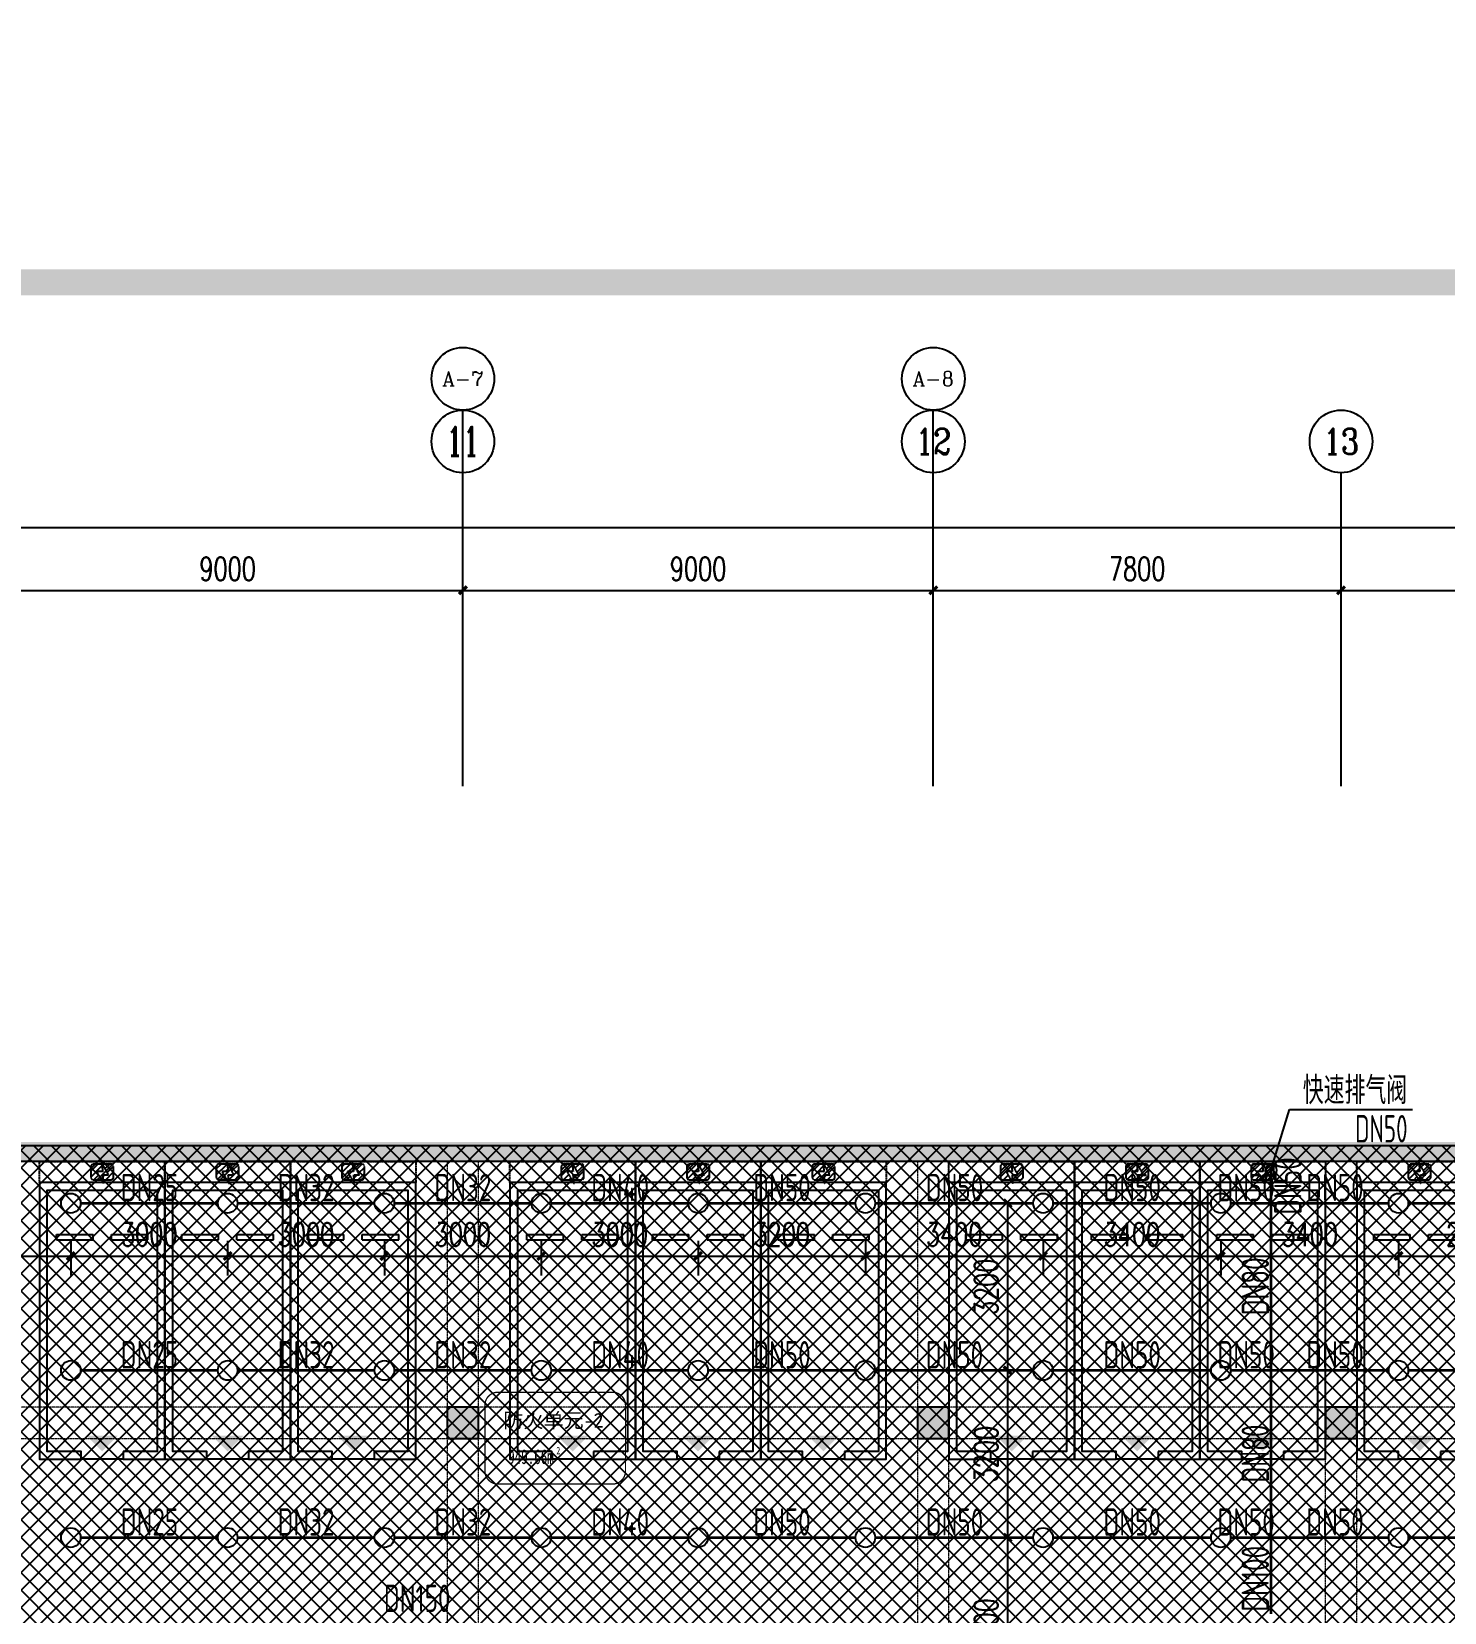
# Model space of a CAD drawing. Extents: x 6824721 to 16538177, y 2478193 to 6665639.
# Drawn here: x 8767614 to 8794641, y 2940521 to 2970777 of the extents above; entities that cross this region are included whole.
import ezdxf
from ezdxf.enums import TextEntityAlignment as Align

# ---------------------------------------------------------------- set-up
doc = ezdxf.new("R2010")
doc.units = 0
doc.header["$LTSCALE"] = 10
doc.linetypes.add('DASH', pattern=[0.35, 0.25, -0.1])
for name, color, linetype in [('0-wo', 8, 'Continuous'), ('0-绿', 3, 'Continuous'), ('0-蓝', 5, 'Continuous'), ('00-停车位', 67, 'Continuous'), ('A-PUB_HATCH', 8, 'Continuous'), ('AXIS', 3, 'Continuous'), ('AXIS_TEXT', 7, 'Continuous'), ('car', 252, 'Continuous'), ('PUB_HATCH', 8, 'Continuous'), ('S-梁-虚线', 4, 'DASH'), ('W-EQUIP_喷头', 7, 'Continuous'), ('W-PIPE-喷淋中', 6, 'Continuous'), ('W-TEXT_喷淋', 7, 'Continuous'), ('W-TWT_DIM', 3, 'Continuous'), ('W-TWT_LEAD', 3, 'Continuous'), ('W-VALVE_喷淋', 7, 'Continuous'), ('WALL', 9, 'Continuous')]:
    doc.layers.add(name, color=color, linetype=linetype)
doc.layers.add('钢梁', color=141, linetype='Continuous', lineweight=18)
doc.styles.add('8B2_02', font='tssdeng.shx', dxfattribs={"width": 0.7, "bigfont": 'TSSDCHN.shx'})
doc.styles.add('_TCH_AXIS', font='COMPLEX', dxfattribs={"bigfont": 'GBCBIG'})
doc.styles.add('_TCH_DIM_T3', font='SIMPLEX', dxfattribs={"width": 0.705882, "bigfont": 'GBCBIG'})
doc.styles.add('_TWT_SERIAL', font='TSSDENG', dxfattribs={"width": 0.8, "height": 3.5, "bigfont": 'TSSDCHN'})
doc.styles.add('COMPLEX', font='COMPLEX')
doc.styles.add('STANDARD_T3', font='TSSDENG.shx', dxfattribs={"width": 0.56, "bigfont": 'TSSDCHN.shx'})
doc.styles.add('黑体', font='simhei.ttf', dxfattribs={"width": 0.65})
doc.dimstyles.new('_TCH_ARCH&&150', dxfattribs={"dimtxt": 525, "dimasz": 150, "dimexe": 375, "dimexo": 450, "dimgap": 150, "dimtad": 1, "dimdec": 0, "dimzin": 0, "dimdsep": 46, "dimtxsty": 'STANDARD_T3', "dimblk": 'ARCHTICK', "dimcen": 0.09, "dimclrt": 7, "dimazin": 2, "dimtfac": 1, "dimtdec": 0, "dimtix": 1, "dimtmove": 2, "dimatfit": 3, "dimfxl": 0, "dimtolj": 1, "dimtzin": 0, "dimarcsym": 0})
doc.dimstyles.new('_TWT_ARCH&&150', dxfattribs={"dimtxt": 446.25, "dimasz": 150, "dimexe": 375, "dimexo": 450, "dimgap": 189.375, "dimtad": 1, "dimdec": 0, "dimzin": 0, "dimdsep": 46, "dimtxsty": '_TCH_DIM_T3', "dimblk": 'ARCHTICK', "dimcen": 0.09, "dimclrt": 7, "dimazin": 2, "dimtfac": 1, "dimtdec": 0, "dimtix": 1, "dimtmove": 2, "dimatfit": 3, "dimfxl": 0, "dimtolj": 1, "dimtzin": 0, "dimarcsym": 0})

# ---------------------------------------------------------------- blocks, each defined once
blk = doc.blocks.new('车位2400x5300')
at = {"layer": '00-停车位', "color": 251}
for p, q in [((-875, -1000), (-175, -1000)), ((-875, -1100), (-875, -1000)), ((-875, -1100), (-175, -1100)), ((-175, -1100), (-175, -1000)), ((175, -1000), (875, -1000)), ((175, -1100), (175, -1000)), ((175, -1100), (875, -1100)), ((875, -1100), (875, -1000)), ((400, -5300), (-400, -5300))]:
    blk.add_line(p, q, dxfattribs=at)
blk.add_lwpolyline([(400, -5150), (400, -5300), (1200, -5300), (1200, 0), (-1200, 0), (-1200, -5300), (-400, -5300), (-400, -5150), (-1050, -5150), (-1050, -150), (1050, -150), (1050, -5150), (400, -5150)], dxfattribs=at)
blk.add_lwpolyline([(0, -5150, 0, 600, 0), (0, -4850, 600, 600, 0)], format="xyseb", dxfattribs=at)
blk = doc.blocks.new('A$C2EF10B80')
at = {"layer": 'A-PUB_HATCH'}
h = blk.add_hatch(dxfattribs=at)
h.set_pattern_fill('ANSI31', color=256, scale=50, angle=-16.4434)
h.set_pattern_definition([(45, (6188.46, 7099.97), (-56.1266, 56.1266), [])])
h.paths.add_polyline_path([(-983, -100, 0.414214), (-1033, -50), (-1184, -50), (-1091, -207), (-1210, -207), (-1204, -250), (-983, -250)])
h.paths.add_polyline_path([(-983, -250), (-1204, -250), (-1190, -350), (-1033, -350, 0.414213), (-983, -300)])
h.paths.add_polyline_path([(-1262, -250), (-1417, -250), (-1417, -300, 0.414215), (-1367, -350), (-1207, -350)])
h.paths.add_polyline_path([(-1221, -50), (-1367, -50, 0.414214), (-1417, -100), (-1417, -250), (-1262, -250), (-1320, -146), (-1212, -146)])
at = {"layer": 'car', "linetype": 'DASH', "ltscale": 0.5}
blk.add_line((-1367, -350), (-1033, -350), dxfattribs=at)
at = {"layer": 'car', "linetype": 'DASH'}
blk.add_lwpolyline([(-2400, 0), (0, 0), (0, -400), (-2400, -400)], close=True, dxfattribs=at)
at = {"layer": 'car', "linetype": 'DASH', "ltscale": 0.5}
blk.add_lwpolyline([(-1320, -146), (-1185, -390), (-1210, -207), (-1091, -207), (-1227, 23), (-1212, -146)], close=True, dxfattribs=at)
for points in [[(-1367, -50, 0.414214), (-1417, -100), (-1417, -300)], [(-1033, -350, 0.414214), (-983, -300), (-983, -100, 0.414214), (-1033, -50), (-1367, -50)]]:
    blk.add_lwpolyline(points, format="xyb", dxfattribs=at)
at = {"layer": 'car', "linetype": 'DASH'}
blk.add_arc((-1367, -300), 50, 180, 270, dxfattribs=at)
blk = doc.blocks.new('_FZH')
blk.add_lwpolyline([(-0.5, -0.5), (0.5, -0.5), (0.5, 0.5), (-0.5, 0.5)], close=True)
at = {"layer": 'PUB_HATCH'}
blk.add_solid([(-0.5, -0.5), (0.5, -0.5), (-0.5, 0.5), (0.5, 0.5)], dxfattribs=at)
blk = doc.blocks.new('23r hfgnh')
at = {"layer": '0-蓝', "color": 6, "linetype": 'DASH', "ltscale": 3, "const_width": 25}
blk.add_lwpolyline([(-20076, 840094), (-17886, 840094, 0.414214), (-17636, 840344), (-17636, 841603, 0.414214), (-17886, 841853), (-20076, 841853, 0.414214), (-20326, 841603), (-20326, 840344, 0.414214)], format="xyb", close=True, dxfattribs=at)
at = {"layer": '0-绿', "color": 6, "linetype": 'DASH', "style": '黑体'}
blk.add_text('防火单元-2', height=281.6, dxfattribs=at).set_placement((-19974, 841174))
at = {"layer": '0-绿', "color": 6, "linetype": 'DASH', "style": '黑体', "width": 0.65}
for s, height, p in [('949.66m', 281.6, (-19880, 840478)), ('2', 141, (-18959, 840665))]:
    blk.add_text(s, height=height, dxfattribs=at).set_placement(p)
blk = doc.blocks.new('_AXISO')
blk.add_circle((0, 0), 0.5)
at = {"layer": 'AXIS_TEXT', "style": 'COMPLEX', "width": 1.041667}
blk.add_attdef('A', text='', height=0.56, dxfattribs=at).set_placement((-0.25, -0.28), (0.25, -0.28), align=Align.FIT)
blk = doc.blocks.new('_ArchTick')
at = {"color": 0, "linetype": 'ByBlock', "const_width": 0.4}
blk.add_lwpolyline([(-0.5, -0.5), (0.5, 0.5)], dxfattribs=at)
blk = doc.blocks.new('*D316')
at = {"layer": 'AXIS', "color": 0, "lineweight": -2, "transparency": 16777216}
for p, q in [((-31609, 856556), (-31609, 860231)), ((-22609, 856556), (-22609, 860231)), ((-31609, 859856), (-22609, 859856))]:
    blk.add_line(p, q, dxfattribs=at)
at = {"layer": 'Defpoints', "color": 0, "transparency": 16777216}
for p in [(-22609, 859856), (-31609, 856106), (-22609, 856106)]:
    blk.add_point(p, dxfattribs=at)
at = {"layer": 'AXIS', "color": 0, "lineweight": -2, "transparency": 16777216, "xscale": 150, "yscale": 150, "zscale": 150, "rotation": 180}
blk.add_blockref('_ArchTick', (-31609, 859856), dxfattribs=at)
at = {"layer": 'AXIS', "color": 0, "lineweight": -2, "transparency": 16777216, "xscale": 150, "yscale": 150, "zscale": 150}
blk.add_blockref('_ArchTick', (-22609, 859856), dxfattribs=at)
at = {"layer": 'AXIS', "color": 7, "transparency": 16777216, "insert": (-27109, 860268), "char_height": 446.2, "attachment_point": 5, "style": '_TCH_DIM_T3'}
blk.add_mtext('\\A1;9000', dxfattribs=at)
blk = doc.blocks.new('*D317')
at = {"layer": 'AXIS', "color": 0, "lineweight": -2, "transparency": 16777216}
for p, q in [((-22609, 856556), (-22609, 860231)), ((-13609, 856556), (-13609, 860231)), ((-22609, 859856), (-13609, 859856))]:
    blk.add_line(p, q, dxfattribs=at)
at = {"layer": 'Defpoints', "color": 0, "transparency": 16777216}
for p in [(-13609, 859856), (-22609, 856106), (-13609, 856106)]:
    blk.add_point(p, dxfattribs=at)
at = {"layer": 'AXIS', "color": 0, "lineweight": -2, "transparency": 16777216, "xscale": 150, "yscale": 150, "zscale": 150, "rotation": 180}
blk.add_blockref('_ArchTick', (-22609, 859856), dxfattribs=at)
at = {"layer": 'AXIS', "color": 0, "lineweight": -2, "transparency": 16777216, "xscale": 150, "yscale": 150, "zscale": 150}
blk.add_blockref('_ArchTick', (-13609, 859856), dxfattribs=at)
at = {"layer": 'AXIS', "color": 7, "transparency": 16777216, "insert": (-18109, 860268), "char_height": 446.2, "attachment_point": 5, "style": '_TCH_DIM_T3'}
blk.add_mtext('\\A1;9000', dxfattribs=at)
blk = doc.blocks.new('*D318')
at = {"layer": 'AXIS', "color": 0, "lineweight": -2, "transparency": 16777216}
for p, q in [((-13609, 856556), (-13609, 860231)), ((-5809, 856556), (-5809, 860231)), ((-13609, 859856), (-5809, 859856))]:
    blk.add_line(p, q, dxfattribs=at)
at = {"layer": 'Defpoints', "color": 0, "transparency": 16777216}
for p in [(-5809, 859856), (-13609, 856106), (-5809, 856106)]:
    blk.add_point(p, dxfattribs=at)
at = {"layer": 'AXIS', "color": 0, "lineweight": -2, "transparency": 16777216, "xscale": 150, "yscale": 150, "zscale": 150, "rotation": 180}
blk.add_blockref('_ArchTick', (-13609, 859856), dxfattribs=at)
at = {"layer": 'AXIS', "color": 0, "lineweight": -2, "transparency": 16777216, "xscale": 150, "yscale": 150, "zscale": 150}
blk.add_blockref('_ArchTick', (-5809, 859856), dxfattribs=at)
at = {"layer": 'AXIS', "color": 7, "transparency": 16777216, "insert": (-9709, 860268), "char_height": 446.2, "attachment_point": 5, "style": '_TCH_DIM_T3'}
blk.add_mtext('\\A1;7800', dxfattribs=at)
blk = doc.blocks.new('*D319')
at = {"layer": 'AXIS', "color": 0, "lineweight": -2, "transparency": 16777216}
for p, q in [((-5809, 856556), (-5809, 860231)), ((1991, 856556), (1991, 860231)), ((-5809, 859856), (1991, 859856))]:
    blk.add_line(p, q, dxfattribs=at)
at = {"layer": 'Defpoints', "color": 0, "transparency": 16777216}
for p in [(1991, 859856), (-5809, 856106), (1991, 856106)]:
    blk.add_point(p, dxfattribs=at)
at = {"layer": 'AXIS', "color": 0, "lineweight": -2, "transparency": 16777216, "xscale": 150, "yscale": 150, "zscale": 150, "rotation": 180}
blk.add_blockref('_ArchTick', (-5809, 859856), dxfattribs=at)
at = {"layer": 'AXIS', "color": 0, "lineweight": -2, "transparency": 16777216, "xscale": 150, "yscale": 150, "zscale": 150}
blk.add_blockref('_ArchTick', (1991, 859856), dxfattribs=at)
at = {"layer": 'AXIS', "color": 7, "transparency": 16777216, "insert": (-1909, 860268), "char_height": 446.2, "attachment_point": 5, "style": '_TCH_DIM_T3'}
blk.add_mtext('\\A1;7800', dxfattribs=at)
blk = doc.blocks.new('*D263')
at = {"layer": 'AXIS', "color": 0, "lineweight": -2, "transparency": 16777216}
for p, q in [((-95159, 856556), (-95159, 861431)), ((106241, 856556), (106241, 861431)), ((-95159, 861056), (106241, 861056))]:
    blk.add_line(p, q, dxfattribs=at)
at = {"layer": 'Defpoints', "color": 0, "transparency": 16777216}
for p in [(106241, 861056), (-95159, 856106), (106241, 856106)]:
    blk.add_point(p, dxfattribs=at)
at = {"layer": 'AXIS', "color": 0, "lineweight": -2, "transparency": 16777216, "xscale": 150, "yscale": 150, "zscale": 150, "rotation": 180}
blk.add_blockref('_ArchTick', (-95159, 861056), dxfattribs=at)
at = {"layer": 'AXIS', "color": 0, "lineweight": -2, "transparency": 16777216, "xscale": 150, "yscale": 150, "zscale": 150}
blk.add_blockref('_ArchTick', (106241, 861056), dxfattribs=at)
at = {"layer": 'AXIS', "color": 7, "transparency": 16777216, "insert": (5541, 861468), "char_height": 446.2, "attachment_point": 5, "style": '_TCH_DIM_T3'}
blk.add_mtext('\\A1;201400', dxfattribs=at)
blk = doc.blocks.new('jkytk')
at = {"layer": 'WALL', "color": 1, "const_width": 200}
blk.add_lwpolyline([(8419589, 2998048), (8419589, 2958073), (8519064, 2958073)], dxfattribs=at)
blk = doc.blocks.new('LIANGMOBAN')
at = {"layer": 'S-梁-虚线', "color": 8, "lineweight": 18}
for p, q in [((1906091, 235178), (1906091, 230478)), ((1906691, 230478), (1906691, 235178)), ((1915091, 235178), (1915091, 230478)), ((1915691, 230478), (1915691, 235178)), ((1922891, 235178), (1922891, 230478)), ((1923491, 230478), (1923491, 235178)), ((1906091, 230478), (1897691, 230478)), ((1915091, 230478), (1906691, 230478)), ((1922891, 230478), (1915691, 230478)), ((1930691, 230478), (1923491, 230478)), ((1897691, 229878), (1906091, 229878)), ((1906091, 229878), (1906091, 223253)), ((1906691, 229878), (1915091, 229878)), ((1906691, 223253), (1906691, 229878)), ((1915091, 229878), (1915091, 223253)), ((1915691, 229878), (1922891, 229878)), ((1915691, 223253), (1915691, 229878)), ((1922891, 229878), (1922891, 223028)), ((1923491, 229878), (1930691, 229878)), ((1923491, 223028), (1923491, 229878))]:
    blk.add_line(p, q, dxfattribs=at)
blk = doc.blocks.new('*D616')
at = {"layer": 'Defpoints', "color": 0, "transparency": 16777216}
for p in [(8765064, 2948084), (8768364, 2948084), (8768364, 2947342)]:
    blk.add_point(p, dxfattribs=at)
at = {"layer": 'W-TWT_DIM', "color": 0, "lineweight": -2, "transparency": 16777216}
for p, q in [((8765064, 2947634), (8765064, 2946967)), ((8768364, 2947634), (8768364, 2946967)), ((8765064, 2947342), (8768364, 2947342))]:
    blk.add_line(p, q, dxfattribs=at)
at = {"layer": 'W-TWT_DIM', "color": 0, "lineweight": -2, "transparency": 16777216, "xscale": 150, "yscale": 150, "zscale": 150, "rotation": 180}
blk.add_blockref('_ArchTick', (8765064, 2947342), dxfattribs=at)
at = {"layer": 'W-TWT_DIM', "color": 0, "lineweight": -2, "transparency": 16777216, "xscale": 150, "yscale": 150, "zscale": 150}
blk.add_blockref('_ArchTick', (8768364, 2947342), dxfattribs=at)
at = {"layer": 'W-TWT_DIM', "color": 7, "transparency": 16777216, "insert": (8766714, 2947755), "char_height": 446.2, "attachment_point": 5, "style": '_TCH_DIM_T3'}
blk.add_mtext('\\A1;3300', dxfattribs=at)
blk = doc.blocks.new('*D617')
at = {"layer": 'Defpoints', "color": 0, "transparency": 16777216}
for p in [(8768364, 2948084), (8771364, 2948084), (8771364, 2947342)]:
    blk.add_point(p, dxfattribs=at)
at = {"layer": 'W-TWT_DIM', "color": 0, "lineweight": -2, "transparency": 16777216}
for p, q in [((8768364, 2947634), (8768364, 2946967)), ((8771364, 2947634), (8771364, 2946967)), ((8768364, 2947342), (8771364, 2947342))]:
    blk.add_line(p, q, dxfattribs=at)
at = {"layer": 'W-TWT_DIM', "color": 0, "lineweight": -2, "transparency": 16777216, "xscale": 150, "yscale": 150, "zscale": 150, "rotation": 180}
blk.add_blockref('_ArchTick', (8768364, 2947342), dxfattribs=at)
at = {"layer": 'W-TWT_DIM', "color": 0, "lineweight": -2, "transparency": 16777216, "xscale": 150, "yscale": 150, "zscale": 150}
blk.add_blockref('_ArchTick', (8771364, 2947342), dxfattribs=at)
at = {"layer": 'W-TWT_DIM', "color": 7, "transparency": 16777216, "insert": (8769864, 2947755), "char_height": 446.2, "attachment_point": 5, "style": '_TCH_DIM_T3'}
blk.add_mtext('\\A1;3000', dxfattribs=at)
blk = doc.blocks.new('*D618')
at = {"layer": 'Defpoints', "color": 0, "transparency": 16777216}
for p in [(8771364, 2948084), (8774364, 2948084), (8774364, 2947342)]:
    blk.add_point(p, dxfattribs=at)
at = {"layer": 'W-TWT_DIM', "color": 0, "lineweight": -2, "transparency": 16777216}
for p, q in [((8771364, 2947634), (8771364, 2946967)), ((8774364, 2947634), (8774364, 2946967)), ((8771364, 2947342), (8774364, 2947342))]:
    blk.add_line(p, q, dxfattribs=at)
at = {"layer": 'W-TWT_DIM', "color": 0, "lineweight": -2, "transparency": 16777216, "xscale": 150, "yscale": 150, "zscale": 150, "rotation": 180}
blk.add_blockref('_ArchTick', (8771364, 2947342), dxfattribs=at)
at = {"layer": 'W-TWT_DIM', "color": 0, "lineweight": -2, "transparency": 16777216, "xscale": 150, "yscale": 150, "zscale": 150}
blk.add_blockref('_ArchTick', (8774364, 2947342), dxfattribs=at)
at = {"layer": 'W-TWT_DIM', "color": 7, "transparency": 16777216, "insert": (8772864, 2947755), "char_height": 446.2, "attachment_point": 5, "style": '_TCH_DIM_T3'}
blk.add_mtext('\\A1;3000', dxfattribs=at)
blk = doc.blocks.new('*D619')
at = {"layer": 'Defpoints', "color": 0, "transparency": 16777216}
for p in [(8774364, 2948084), (8777364, 2948084), (8777364, 2947342)]:
    blk.add_point(p, dxfattribs=at)
at = {"layer": 'W-TWT_DIM', "color": 0, "lineweight": -2, "transparency": 16777216}
for p, q in [((8774364, 2947634), (8774364, 2946967)), ((8777364, 2947634), (8777364, 2946967)), ((8774364, 2947342), (8777364, 2947342))]:
    blk.add_line(p, q, dxfattribs=at)
at = {"layer": 'W-TWT_DIM', "color": 0, "lineweight": -2, "transparency": 16777216, "xscale": 150, "yscale": 150, "zscale": 150, "rotation": 180}
blk.add_blockref('_ArchTick', (8774364, 2947342), dxfattribs=at)
at = {"layer": 'W-TWT_DIM', "color": 0, "lineweight": -2, "transparency": 16777216, "xscale": 150, "yscale": 150, "zscale": 150}
blk.add_blockref('_ArchTick', (8777364, 2947342), dxfattribs=at)
at = {"layer": 'W-TWT_DIM', "color": 7, "transparency": 16777216, "insert": (8775864, 2947755), "char_height": 446.2, "attachment_point": 5, "style": '_TCH_DIM_T3'}
blk.add_mtext('\\A1;3000', dxfattribs=at)
blk = doc.blocks.new('*D620')
at = {"layer": 'Defpoints', "color": 0, "transparency": 16777216}
for p in [(8777364, 2948084), (8780364, 2948084), (8780364, 2947342)]:
    blk.add_point(p, dxfattribs=at)
at = {"layer": 'W-TWT_DIM', "color": 0, "lineweight": -2, "transparency": 16777216}
for p, q in [((8777364, 2947634), (8777364, 2946967)), ((8780364, 2947634), (8780364, 2946967)), ((8777364, 2947342), (8780364, 2947342))]:
    blk.add_line(p, q, dxfattribs=at)
at = {"layer": 'W-TWT_DIM', "color": 0, "lineweight": -2, "transparency": 16777216, "xscale": 150, "yscale": 150, "zscale": 150, "rotation": 180}
blk.add_blockref('_ArchTick', (8777364, 2947342), dxfattribs=at)
at = {"layer": 'W-TWT_DIM', "color": 0, "lineweight": -2, "transparency": 16777216, "xscale": 150, "yscale": 150, "zscale": 150}
blk.add_blockref('_ArchTick', (8780364, 2947342), dxfattribs=at)
at = {"layer": 'W-TWT_DIM', "color": 7, "transparency": 16777216, "insert": (8778864, 2947755), "char_height": 446.2, "attachment_point": 5, "style": '_TCH_DIM_T3'}
blk.add_mtext('\\A1;3000', dxfattribs=at)
blk = doc.blocks.new('*D621')
at = {"layer": 'Defpoints', "color": 0, "transparency": 16777216}
for p in [(8780364, 2948084), (8783564, 2948084), (8783564, 2947342)]:
    blk.add_point(p, dxfattribs=at)
at = {"layer": 'W-TWT_DIM', "color": 0, "lineweight": -2, "transparency": 16777216}
for p, q in [((8780364, 2947634), (8780364, 2946967)), ((8783564, 2947634), (8783564, 2946967)), ((8780364, 2947342), (8783564, 2947342))]:
    blk.add_line(p, q, dxfattribs=at)
at = {"layer": 'W-TWT_DIM', "color": 0, "lineweight": -2, "transparency": 16777216, "xscale": 150, "yscale": 150, "zscale": 150, "rotation": 180}
blk.add_blockref('_ArchTick', (8780364, 2947342), dxfattribs=at)
at = {"layer": 'W-TWT_DIM', "color": 0, "lineweight": -2, "transparency": 16777216, "xscale": 150, "yscale": 150, "zscale": 150}
blk.add_blockref('_ArchTick', (8783564, 2947342), dxfattribs=at)
at = {"layer": 'W-TWT_DIM', "color": 7, "transparency": 16777216, "insert": (8781964, 2947755), "char_height": 446.2, "attachment_point": 5, "style": '_TCH_DIM_T3'}
blk.add_mtext('\\A1;3200', dxfattribs=at)
blk = doc.blocks.new('*D622')
at = {"layer": 'Defpoints', "color": 0, "transparency": 16777216}
for p in [(8783564, 2948084), (8786964, 2948084), (8786964, 2947342)]:
    blk.add_point(p, dxfattribs=at)
at = {"layer": 'W-TWT_DIM', "color": 0, "lineweight": -2, "transparency": 16777216}
for p, q in [((8783564, 2947634), (8783564, 2946967)), ((8786964, 2947634), (8786964, 2946967)), ((8783564, 2947342), (8786964, 2947342))]:
    blk.add_line(p, q, dxfattribs=at)
at = {"layer": 'W-TWT_DIM', "color": 0, "lineweight": -2, "transparency": 16777216, "xscale": 150, "yscale": 150, "zscale": 150, "rotation": 180}
blk.add_blockref('_ArchTick', (8783564, 2947342), dxfattribs=at)
at = {"layer": 'W-TWT_DIM', "color": 0, "lineweight": -2, "transparency": 16777216, "xscale": 150, "yscale": 150, "zscale": 150}
blk.add_blockref('_ArchTick', (8786964, 2947342), dxfattribs=at)
at = {"layer": 'W-TWT_DIM', "color": 7, "transparency": 16777216, "insert": (8785264, 2947755), "char_height": 446.2, "attachment_point": 5, "style": '_TCH_DIM_T3'}
blk.add_mtext('\\A1;3400', dxfattribs=at)
blk = doc.blocks.new('*D623')
at = {"layer": 'Defpoints', "color": 0, "transparency": 16777216}
for p in [(8786964, 2948084), (8790364, 2948084), (8790364, 2947342)]:
    blk.add_point(p, dxfattribs=at)
at = {"layer": 'W-TWT_DIM', "color": 0, "lineweight": -2, "transparency": 16777216}
for p, q in [((8786964, 2947634), (8786964, 2946967)), ((8790364, 2947634), (8790364, 2946967)), ((8786964, 2947342), (8790364, 2947342))]:
    blk.add_line(p, q, dxfattribs=at)
at = {"layer": 'W-TWT_DIM', "color": 0, "lineweight": -2, "transparency": 16777216, "xscale": 150, "yscale": 150, "zscale": 150, "rotation": 180}
blk.add_blockref('_ArchTick', (8786964, 2947342), dxfattribs=at)
at = {"layer": 'W-TWT_DIM', "color": 0, "lineweight": -2, "transparency": 16777216, "xscale": 150, "yscale": 150, "zscale": 150}
blk.add_blockref('_ArchTick', (8790364, 2947342), dxfattribs=at)
at = {"layer": 'W-TWT_DIM', "color": 7, "transparency": 16777216, "insert": (8788664, 2947755), "char_height": 446.2, "attachment_point": 5, "style": '_TCH_DIM_T3'}
blk.add_mtext('\\A1;3400', dxfattribs=at)
blk = doc.blocks.new('*D624')
at = {"layer": 'Defpoints', "color": 0, "transparency": 16777216}
for p in [(8790364, 2948084), (8793764, 2948084), (8793764, 2947342)]:
    blk.add_point(p, dxfattribs=at)
at = {"layer": 'W-TWT_DIM', "color": 0, "lineweight": -2, "transparency": 16777216}
for p, q in [((8790364, 2947634), (8790364, 2946967)), ((8793764, 2947634), (8793764, 2946967)), ((8790364, 2947342), (8793764, 2947342))]:
    blk.add_line(p, q, dxfattribs=at)
at = {"layer": 'W-TWT_DIM', "color": 0, "lineweight": -2, "transparency": 16777216, "xscale": 150, "yscale": 150, "zscale": 150, "rotation": 180}
blk.add_blockref('_ArchTick', (8790364, 2947342), dxfattribs=at)
at = {"layer": 'W-TWT_DIM', "color": 0, "lineweight": -2, "transparency": 16777216, "xscale": 150, "yscale": 150, "zscale": 150}
blk.add_blockref('_ArchTick', (8793764, 2947342), dxfattribs=at)
at = {"layer": 'W-TWT_DIM', "color": 7, "transparency": 16777216, "insert": (8792064, 2947755), "char_height": 446.2, "attachment_point": 5, "style": '_TCH_DIM_T3'}
blk.add_mtext('\\A1;3400', dxfattribs=at)
blk = doc.blocks.new('*D625')
at = {"layer": 'Defpoints', "color": 0, "transparency": 16777216}
for p in [(8793764, 2948084), (8796664, 2948084), (8796664, 2947342)]:
    blk.add_point(p, dxfattribs=at)
at = {"layer": 'W-TWT_DIM', "color": 0, "lineweight": -2, "transparency": 16777216}
for p, q in [((8793764, 2947634), (8793764, 2946967)), ((8796664, 2947634), (8796664, 2946967)), ((8793764, 2947342), (8796664, 2947342))]:
    blk.add_line(p, q, dxfattribs=at)
at = {"layer": 'W-TWT_DIM', "color": 0, "lineweight": -2, "transparency": 16777216, "xscale": 150, "yscale": 150, "zscale": 150, "rotation": 180}
blk.add_blockref('_ArchTick', (8793764, 2947342), dxfattribs=at)
at = {"layer": 'W-TWT_DIM', "color": 0, "lineweight": -2, "transparency": 16777216, "xscale": 150, "yscale": 150, "zscale": 150}
blk.add_blockref('_ArchTick', (8796664, 2947342), dxfattribs=at)
at = {"layer": 'W-TWT_DIM', "color": 7, "transparency": 16777216, "insert": (8795214, 2947755), "char_height": 446.2, "attachment_point": 5, "style": '_TCH_DIM_T3'}
blk.add_mtext('\\A1;2900', dxfattribs=at)
blk = doc.blocks.new('*D696')
at = {"layer": 'Defpoints', "color": 0, "transparency": 16777216}
for p in [(8786046, 2941951), (8786287, 2941951), (8786046, 2938551)]:
    blk.add_point(p, dxfattribs=at)
at = {"layer": 'W-TWT_DIM', "color": 0, "lineweight": -2, "transparency": 16777216}
for p, q in [((8786287, 2938551), (8786287, 2941951)), ((8786496, 2941951), (8786662, 2941951)), ((8786496, 2938551), (8786662, 2938551))]:
    blk.add_line(p, q, dxfattribs=at)
at = {"layer": 'W-TWT_DIM', "color": 0, "lineweight": -2, "transparency": 16777216, "xscale": 150, "yscale": 150, "zscale": 150}
for p, rotation in [((8786287, 2941951), 90), ((8786287, 2938551), 270)]:
    blk.add_blockref('_ArchTick', p, dxfattribs=dict(at, rotation=rotation))
at = {"layer": 'W-TWT_DIM', "color": 7, "transparency": 16777216, "insert": (8785875, 2940251), "char_height": 446.2, "attachment_point": 5, "rotation": 90, "style": '_TCH_DIM_T3'}
blk.add_mtext('\\A1;3400', dxfattribs=at)
blk = doc.blocks.new('*D697')
at = {"layer": 'Defpoints', "color": 0, "transparency": 16777216}
for p in [(8786046, 2945151), (8786287, 2945151), (8786046, 2941951)]:
    blk.add_point(p, dxfattribs=at)
at = {"layer": 'W-TWT_DIM', "color": 0, "lineweight": -2, "transparency": 16777216}
for p, q in [((8786287, 2941951), (8786287, 2945151)), ((8786496, 2945151), (8786662, 2945151)), ((8786496, 2941951), (8786662, 2941951))]:
    blk.add_line(p, q, dxfattribs=at)
at = {"layer": 'W-TWT_DIM', "color": 0, "lineweight": -2, "transparency": 16777216, "xscale": 150, "yscale": 150, "zscale": 150}
for p, rotation in [((8786287, 2945151), 90), ((8786287, 2941951), 270)]:
    blk.add_blockref('_ArchTick', p, dxfattribs=dict(at, rotation=rotation))
at = {"layer": 'W-TWT_DIM', "color": 7, "transparency": 16777216, "insert": (8785875, 2943551), "char_height": 446.2, "attachment_point": 5, "rotation": 90, "style": '_TCH_DIM_T3'}
blk.add_mtext('\\A1;3200', dxfattribs=at)
blk = doc.blocks.new('*D698')
at = {"layer": 'Defpoints', "color": 0, "transparency": 16777216}
for p in [(8786046, 2948351), (8786287, 2948351), (8786046, 2945151)]:
    blk.add_point(p, dxfattribs=at)
at = {"layer": 'W-TWT_DIM', "color": 0, "lineweight": -2, "transparency": 16777216}
for p, q in [((8786287, 2945151), (8786287, 2948351)), ((8786496, 2948351), (8786662, 2948351)), ((8786496, 2945151), (8786662, 2945151))]:
    blk.add_line(p, q, dxfattribs=at)
at = {"layer": 'W-TWT_DIM', "color": 0, "lineweight": -2, "transparency": 16777216, "xscale": 150, "yscale": 150, "zscale": 150}
for p, rotation in [((8786287, 2948351), 90), ((8786287, 2945151), 270)]:
    blk.add_blockref('_ArchTick', p, dxfattribs=dict(at, rotation=rotation))
at = {"layer": 'W-TWT_DIM', "color": 7, "transparency": 16777216, "insert": (8785875, 2946751), "char_height": 446.2, "attachment_point": 5, "rotation": 90, "style": '_TCH_DIM_T3'}
blk.add_mtext('\\A1;3200', dxfattribs=at)
blk = doc.blocks.new('$TwtSys$00000125')
blk.add_circle((0, 0, 0), 1)
blk = doc.blocks.new('*X173')
at = {"color": 0}
for p, q in [((67765, 41337), (67838, 41410)), ((67846, 41260), (67765, 41341)), ((67766, 41321), (67854, 41409)), ((67828, 41261), (67766, 41323)), ((67861, 41263), (67768, 41356)), ((67769, 41358), (67817, 41406)), ((67770, 41307), (67868, 41405)), ((67874, 41268), (67773, 41369)), ((67776, 41295), (67880, 41399)), ((67799, 41272), (67777, 41294)), ((67885, 41275), (67780, 41380)), ((67784, 41285), (67890, 41391)), ((67894, 41283), (67788, 41389)), ((67793, 41277), (67898, 41382)), ((67902, 41293), (67798, 41397)), ((67804, 41269), (67906, 41371)), ((67908, 41304), (67809, 41403)), ((67816, 41264), (67911, 41359)), ((67913, 41318), (67822, 41408)), ((67830, 41261), (67914, 41345)), ((67915, 41333), (67838, 41410)), ((67848, 41260), (67914, 41327)), ((67913, 41353), (67858, 41408)), ((67872, 41267), (67908, 41303))]:
    blk.add_line(p, q, dxfattribs=at)
blk = doc.blocks.new('$VALVE$00000374')
at = {"elevation": 0}
blk.add_lwpolyline([(-63, 0, 1), (63, 0, 1), (-63, 0, 1.063538)], format="xyb", dxfattribs=at)
at = {"color": 7}
for radius in [6.64, 4.98]:
    blk.add_circle((0, 0, 0), radius, dxfattribs=at)
for p in [(-63, 0, 0), (63, 0, 0)]:
    blk.add_point(p)
at = {"color": 7, "xscale": 0.0637181236379547, "yscale": 0.0637181236379547, "zscale": 0.0637181236379547}
blk.add_blockref('*X173', (-4323, -2634, 0), dxfattribs=at)
blk = doc.blocks.new('wet 45u67i')
at = {"layer": 'AXIS', "color": 8}
for p, q in [((-22608.6, 856105.8), (-22608.6, 863305.8)), ((-13608.6, 856105.8), (-13608.6, 863305.8))]:
    blk.add_line(p, q, dxfattribs=at)
at = {"layer": 'AXIS', "color": 3}
for p, q in [((-22608.6, 856105.8), (-22608.6, 862105.8)), ((-13608.6, 856105.8), (-13608.6, 862105.8)), ((-5808.6, 856105.8), (-5808.6, 862105.8))]:
    blk.add_line(p, q, dxfattribs=at)
at = {"layer": 'AXIS', "color": 8}
ref = blk.add_blockref('_AXISO', (-22608.6, 863905.8), dxfattribs=dict(at, xscale=1200, yscale=1200, zscale=1200))
ref.add_attrib('A', 'A-7', dxfattribs={"layer": 'AXIS_TEXT', "height": 273.43, "style": '_TCH_AXIS'}).set_placement((-23005.7, 863769), (-22211.5, 863769), align=Align.FIT)
ref = blk.add_blockref('_AXISO', (-13608.6, 863905.8), dxfattribs=dict(at, xscale=1200, yscale=1200, zscale=1200))
ref.add_attrib('A', 'A-8', dxfattribs={"layer": 'AXIS_TEXT', "height": 273.43, "style": '_TCH_AXIS'}).set_placement((-14005.7, 863769), (-13211.5, 863769), align=Align.FIT)
ref = blk.add_blockref('_AXISO', (-22608.6, 862705.8), dxfattribs=dict(at, xscale=1200, yscale=1200, zscale=1200))
ref.add_attrib('A', '11', dxfattribs={"layer": 'AXIS_TEXT', "height": 553.14, "style": '_TCH_AXIS'}).set_placement((-22924.7, 862429.2), (-22292.5, 862429.2), align=Align.FIT)
ref = blk.add_blockref('_AXISO', (-13608.6, 862705.8), dxfattribs=dict(at, xscale=1200, yscale=1200, zscale=1200))
ref.add_attrib('A', '12', dxfattribs={"layer": 'AXIS_TEXT', "height": 492.67, "style": '_TCH_AXIS'}).set_placement((-13948.8, 862459.4), (-13268.4, 862459.4), align=Align.FIT)
ref = blk.add_blockref('_AXISO', (-5808.6, 862705.8), dxfattribs=dict(at, xscale=1200, yscale=1200, zscale=1200))
ref.add_attrib('A', '13', dxfattribs={"layer": 'AXIS_TEXT', "height": 492.67, "style": '_TCH_AXIS'}).set_placement((-6148.8, 862459.4), (-5468.4, 862459.4), align=Align.FIT)
at = {"layer": 'AXIS', "color": 3}
for p1, p2, distance, picture, middle in [((-95158.6, 856105.8), (106241.4, 856105.8), 4950, '*D263', (5541.4, 861468.3)), ((-31608.6, 856105.8), (-22608.6, 856105.8), 3750, '*D316', (-27108.6, 860268.3)), ((-22608.6, 856105.8), (-13608.6, 856105.8), 3750, '*D317', (-18108.6, 860268.3)), ((-13608.6, 856105.8), (-5808.6, 856105.8), 3750, '*D318', (-9708.6, 860268.3)), ((-5808.6, 856105.8), (1991.4, 856105.8), 3750, '*D319', (-1908.6, 860268.3))]:
    dim = blk.add_aligned_dim(p1=p1, p2=p2, distance=distance, dimstyle='_TCH_ARCH&&150', dxfattribs=at)
    dim.commit()
    dim.dimension.update_dxf_attribs({"geometry": picture, "text_midpoint": middle})

msp = doc.modelspace()

# ---------------------------------------------------------------- hatches: boundary and pattern name
h = msp.add_hatch()
h.set_pattern_fill('ANSI37', color=8, scale=150)
h.set_pattern_definition([(45, (8303016.86, 2710265.2), (-168.3798, 168.3798), []), (135, (8303016.86, 2710265.2), (-168.3798, -168.3798), [])])
h.paths.add_polyline_path([(8824414.1, 2949451.5), (8824414.1, 2935151.5), (8842714.1, 2935151.5), (8842714.1, 2879526.5), (8827964.1, 2879526.5), (8827964.1, 2881476.5), (8830839.1, 2881476.5), (8830939.1, 2886876.5), (8804334.6, 2886876.5), (8804142.3, 2820149.7), (8833564.1, 2820152.3), (8833564.1, 2817714.5), (8841204.8, 2810768), (8839163.9, 2808501.4), (8843102.6, 2804955), (8820829.2, 2780217.9), (8820829.2, 2770055.4), (8785124.6, 2730401.5), (8708264.1, 2730401.5), (8708264.1, 2736351.5), (8695014.1, 2750701.5), (8695014.1, 2775001.5), (8703014.1, 2775002.8), (8703014.1, 2949451.5), (8712039.3, 2949451.5)])
at = {"layer": '0-wo'}
msp.add_hatch(color=8, dxfattribs=at).paths.add_polyline_path([(8824564.1, 2949251.5), (8824564.1, 2949451.5), (8766864.1, 2949451.5), (8766864.1, 2949151.5), (8824414.1, 2949151.5)])

# ---------------------------------------------------------------- linework, layer by layer
at = {"layer": '0-wo', "color": 8}
for p, q in [((8824564.1, 2949451.5), (8766864.1, 2949451.5)), ((8824414.1, 2949151.5), (8766864.1, 2949151.5))]:
    msp.add_line(p, q, dxfattribs=at)
at = {"layer": '0-wo', "color": 8, "const_width": 500, "flags": 128}
msp.add_lwpolyline([(8691080.4, 2969119.7), (8705176, 2967745.3), (8719304.3, 2966762.9), (8733454.4, 2966173.1), (8747615.4, 2965976.5), (8823194.8, 2965976.5), (8898774.1, 2965976.5), (8906244.1, 2965790.4), (8913695.6, 2965232.5), (8921110, 2964304.2), (8928469, 2963007.8), (8935754.4, 2961346.6), (8942947.9, 2959324.6), (8950031.8, 2956946.9), (8956988.6, 2954219.3), (8963800.8, 2951148.7), (8970451.7, 2947742.7), (8976924.7, 2944009.6), (8983203.8, 2939958.9), (8911619.7, 2861304.6), (8840035.6, 2782650.4), (8768451.5, 2703996.1), (8691080.4, 2726323), (8691080.4, 2847721.3)], close=True, dxfattribs=at)
at = {"layer": 'W-PIPE-喷淋中', "ltscale": 1.5, "const_width": 52.5}
for points in [[(8791323.9, 2948868.2), (8791323.9, 2948982)], [(8791323.9, 2948351.5), (8791323.9, 2948868.2)], [(8771176.6, 2948351.5), (8768551.6, 2948351.5)], [(8774176.6, 2948351.5), (8771551.6, 2948351.5)], [(8777176.6, 2948351.5), (8774551.6, 2948351.5)], [(8780176.6, 2948351.5), (8777551.6, 2948351.5)], [(8783376.6, 2948351.5), (8780551.6, 2948351.5)], [(8786776.6, 2948351.5), (8783751.6, 2948351.5)], [(8787151.6, 2948351.5), (8790176.6, 2948351.5)], [(8790551.6, 2948351.5), (8791323.9, 2948351.5)], [(8791323.9, 2948351.5), (8793576.6, 2948351.5)], [(8791323.9, 2945151.5), (8791323.9, 2948351.5)], [(8793951.6, 2948351.5), (8796476.6, 2948351.5)], [(8771176.6, 2945151.5), (8768551.6, 2945151.5)], [(8774176.6, 2945151.5), (8771551.6, 2945151.5)], [(8777176.6, 2945151.5), (8774551.6, 2945151.5)], [(8780176.6, 2945151.5), (8777551.6, 2945151.5)], [(8783376.6, 2945151.5), (8780551.6, 2945151.5)], [(8786776.6, 2945151.5), (8783751.6, 2945151.5)], [(8787151.6, 2945151.5), (8790176.6, 2945151.5)], [(8790551.6, 2945151.5), (8791323.9, 2945151.5)], [(8791323.9, 2941951.5), (8791323.9, 2945151.5)], [(8791323.9, 2945151.5), (8793576.6, 2945151.5)], [(8793951.6, 2945151.5), (8796476.6, 2945151.5)], [(8771176.6, 2941951.5), (8768551.6, 2941951.5)], [(8774176.6, 2941951.5), (8771551.6, 2941951.5)], [(8777176.6, 2941951.5), (8774551.6, 2941951.5)], [(8780176.6, 2941951.5), (8777551.6, 2941951.5)], [(8783376.6, 2941951.5), (8780551.6, 2941951.5)], [(8786776.6, 2941951.5), (8783751.6, 2941951.5)], [(8787151.6, 2941951.5), (8790176.6, 2941951.5)], [(8790551.6, 2941951.5), (8791323.9, 2941951.5)], [(8791323.9, 2940489), (8791323.9, 2941951.5)], [(8791323.9, 2941951.5), (8793576.6, 2941951.5)], [(8793951.6, 2941951.5), (8796476.6, 2941951.5)]]:
    msp.add_lwpolyline(points, dxfattribs=at)
at = {"layer": 'W-TWT_LEAD'}
for p, q in [((8791321.2, 2948979.2), (8791675.5, 2950144.6)), ((8791675.5, 2950144.6), (8794033, 2950144.6))]:
    msp.add_line(p, q, dxfattribs=at)

# ---------------------------------------------------------------- block references
msp.add_blockref('jkytk', (305383.7, -8645.8))
at = {"layer": '0-wo'}
for name, p in [('wet 45u67i', (8798472.7, 2100226.9)), ('23r hfgnh', (8796611.4, 2102882.4))]:
    msp.add_blockref(name, p, dxfattribs=at)
at = {"layer": '0-wo', "color": 8, "rotation": 179.9999973237665}
for p in [(8767764.1, 2948751.5), (8770164.1, 2948751.5), (8772564.1, 2948751.5), (8776764.1, 2948751.5), (8779164.1, 2948751.5), (8781564.1, 2948751.5), (8785164.1, 2948751.5), (8787564.1, 2948751.5), (8789964.1, 2948751.5), (8792964.1, 2948751.5)]:
    msp.add_blockref('A$C2EF10B80', p, dxfattribs=at)
at = {"layer": '0-wo', "color": 8}
for p in [(8768964.1, 2948751.5), (8771364.1, 2948751.5), (8773764.1, 2948751.5), (8777964.1, 2948751.5), (8780364.1, 2948751.5), (8782764.1, 2948751.5), (8786364.1, 2948751.5), (8788764.1, 2948751.5), (8791164.1, 2948751.5), (8794164.1, 2948751.5)]:
    msp.add_blockref('车位2400x5300', p, dxfattribs=at)
at = {"layer": '0-wo', "color": 8, "xscale": 600, "yscale": 600, "zscale": 600, "rotation": 90}
for p in [(8775864.1, 2944151.5), (8784864.1, 2944151.5), (8792664.1, 2944151.5)]:
    msp.add_blockref('_FZH', p, dxfattribs=at)
at = {"layer": 'W-EQUIP_喷头', "xscale": 187.5, "yscale": 187.5, "zscale": 187.5}
for p in [(8768364.1, 2948351.5), (8771364.1, 2948351.5), (8774364.1, 2948351.5), (8777364.1, 2948351.5), (8780364.1, 2948351.5), (8783564.1, 2948351.5), (8786964.1, 2948351.5), (8790364.1, 2948351.5), (8793764.1, 2948351.5), (8768364.1, 2945151.5), (8771364.1, 2945151.5), (8774364.1, 2945151.5), (8777364.1, 2945151.5), (8780364.1, 2945151.5), (8783564.1, 2945151.5), (8786964.1, 2945151.5), (8790364.1, 2945151.5), (8793764.1, 2945151.5), (8768364.1, 2941951.5), (8771364.1, 2941951.5), (8774364.1, 2941951.5), (8777364.1, 2941951.5), (8780364.1, 2941951.5), (8783564.1, 2941951.5), (8786964.1, 2941951.5), (8790364.1, 2941951.5), (8793764.1, 2941951.5)]:
    msp.add_blockref('$TwtSys$00000125', p, dxfattribs=at)
at = {"layer": 'W-VALVE_喷淋', "xscale": -1.8, "yscale": -1.8, "zscale": 1.8, "rotation": 90}
msp.add_blockref('$VALVE$00000374', (8791323.9, 2948982), dxfattribs=at)
at = {"layer": '钢梁', "color": 6}
msp.add_blockref('LIANGMOBAN', (6869472.7, 2713973), dxfattribs=at)

# ---------------------------------------------------------------- texts
at = {"layer": 'W-TEXT_喷淋', "style": '8B2_02', "width": 0.7}
for s, p in [('DN50', (8791908.5, 2948133)), ('DN80', (8791286.4, 2946207.3)), ('DN80', (8791286.4, 2943007.3)), ('DN100', (8791286.4, 2940534.7))]:
    msp.add_text(s, height=525, rotation=90, dxfattribs=at).set_placement(p)
for s, p in [('DN25', (8769319.9, 2948389)), ('DN32', (8772319.9, 2948389)), ('DN32', (8775319.9, 2948389)), ('DN40', (8778319.9, 2948389)), ('DN50', (8781419.9, 2948389)), ('DN50', (8784719.9, 2948389)), ('DN50', (8788119.9, 2948389)), ('DN50', (8790299.8, 2948389)), ('DN50', (8791999.8, 2948389)), ('DN25', (8769319.9, 2945189)), ('DN32', (8772319.9, 2945189)), ('DN32', (8775319.9, 2945189)), ('DN40', (8778319.9, 2945189)), ('DN50', (8781419.9, 2945189)), ('DN50', (8784719.9, 2945189)), ('DN50', (8788119.9, 2945189)), ('DN50', (8790299.8, 2945189)), ('DN50', (8791999.8, 2945189)), ('DN25', (8769319.9, 2941989)), ('DN32', (8772319.9, 2941989)), ('DN32', (8775319.9, 2941989)), ('DN40', (8778319.9, 2941989)), ('DN50', (8781419.9, 2941989)), ('DN50', (8784719.9, 2941989)), ('DN50', (8788119.9, 2941989)), ('DN50', (8790299.8, 2941989)), ('DN50', (8791999.8, 2941989)), ('DN150', (8774353.9, 2940526.5))]:
    msp.add_text(s, height=525, dxfattribs=at).set_placement(p)
at = {"layer": 'W-TWT_LEAD', "color": 7, "style": '_TWT_SERIAL'}
for s, width, p in [('快速排气阀', 0.8, (8791933.8, 2950249.6)), ('DN50', 0.64, (8792932.9, 2949514.6))]:
    msp.add_text(s, height=525, dxfattribs=dict(at, width=width)).set_placement(p)

# ---------------------------------------------------------------- dimensions: what is measured, and where the dimension line sits
at = {"layer": 'W-TWT_DIM'}
for p1, p2, distance, picture, middle in [((8786046, 2945151.5), (8786046, 2948351.5), -241.2, '*D698', (8785874.8, 2946751.5)), ((8765064.1, 2948083.9), (8768364.1, 2948083.9), -741.4, '*D616', (8766714.1, 2947755)), ((8768364.1, 2948083.9), (8771364.1, 2948083.9), -741.4, '*D617', (8769864.1, 2947755)), ((8771364.1, 2948083.9), (8774364.1, 2948083.9), -741.4, '*D618', (8772864.1, 2947755)), ((8774364.1, 2948083.9), (8777364.1, 2948083.9), -741.4, '*D619', (8775864.1, 2947755)), ((8777364.1, 2948083.9), (8780364.1, 2948083.9), -741.4, '*D620', (8778864.1, 2947755)), ((8780364.1, 2948083.9), (8783564.1, 2948083.9), -741.4, '*D621', (8781964.1, 2947755)), ((8783564.1, 2948083.9), (8786964.1, 2948083.9), -741.4, '*D622', (8785264.1, 2947755)), ((8786964.1, 2948083.9), (8790364.1, 2948083.9), -741.4, '*D623', (8788664.1, 2947755)), ((8790364.1, 2948083.9), (8793764.1, 2948083.9), -741.4, '*D624', (8792064.1, 2947755)), ((8793764.1, 2948083.9), (8796664.1, 2948083.9), -741.4, '*D625', (8795214.1, 2947755)), ((8786046, 2941951.5), (8786046, 2945151.5), -241.2, '*D697', (8785874.8, 2943551.5)), ((8786046, 2938551.5), (8786046, 2941951.5), -241.2, '*D696', (8785874.8, 2940251.5))]:
    dim = msp.add_aligned_dim(p1=p1, p2=p2, distance=distance, dimstyle='_TWT_ARCH&&150', dxfattribs=at)
    dim.commit()
    dim.dimension.update_dxf_attribs({"geometry": picture, "text_midpoint": middle})

doc.saveas('drawing.dxf')
